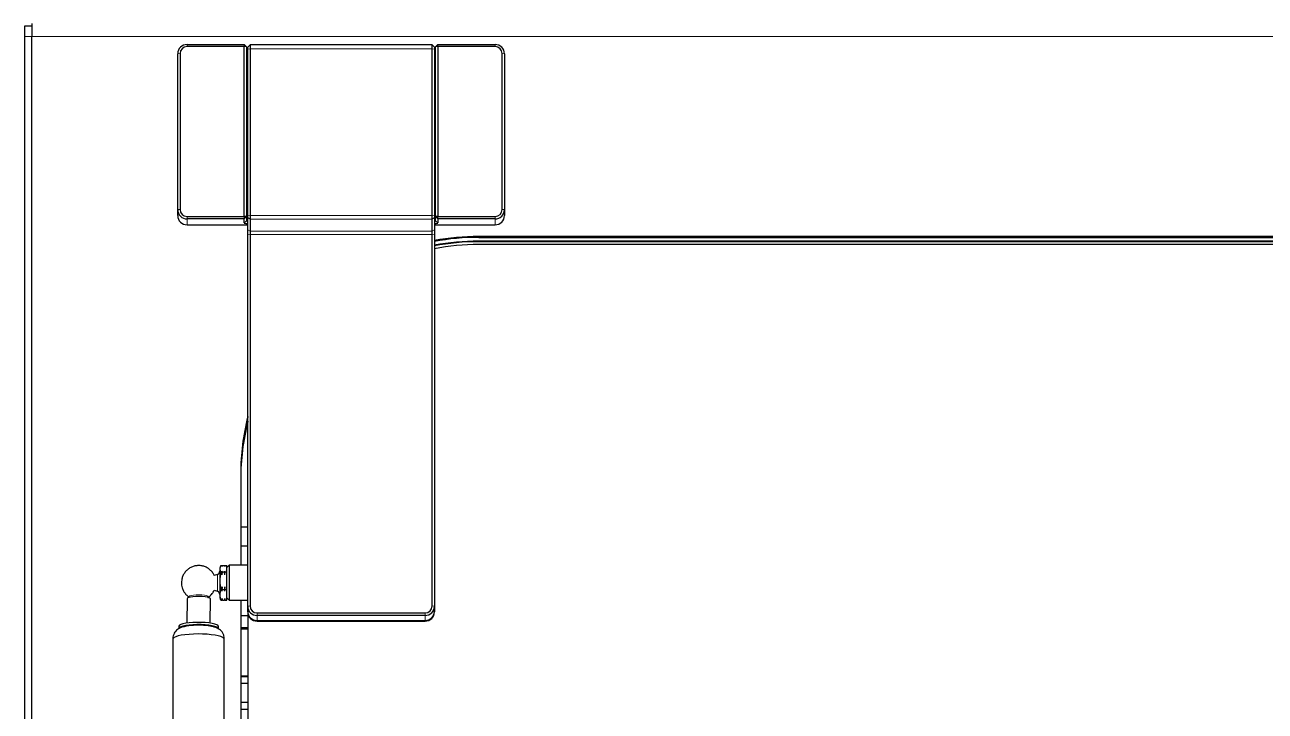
# Model space of a CAD drawing. Header units: millimetres. Extents: x -218071 to -203542, y 15363 to 51382.
# Drawn here: x -217721.4 to -217668.2, y 50880.9 to 50910.3 of the extents above; entities that cross this region are included whole.
import ezdxf

# ---------------------------------------------------------------- set-up
doc = ezdxf.new("R2010")
doc.units = ezdxf.units.MM
doc.header["$LTSCALE"] = 4
doc.layers.add('TPF-EQUIPEMENT', color=7, linetype='Continuous')

msp = doc.modelspace()

# ---------------------------------------------------------------- linework, layer by layer
at = {"layer": 'TPF-EQUIPEMENT', "color": 7, "linetype": 'Continuous', "lineweight": 25, "transparency": 33554671}
for p, q in [((-217721.356, 50910.261), (-217721.056, 50910.261)), ((-217721.356, 50909.805), (-217721.356, 50910.261)), ((-217721.056, 50910.361), (-217721.056, 50909.813)), ((-217721.356, 50910.038), (-217721.36, 50910.042)), ((-217721.356, 50829.97), (-217721.356, 50909.805)), ((-217721.056, 50829.913), (-217721.056, 50909.813)), ((-217714.406, 50909.466), (-217711.956, 50909.466)), ((-217711.956, 50909.375), (-217714.406, 50909.375)), ((-217711.956, 50909.466), (-217711.956, 50909.375)), ((-217711.856, 50909.367), (-217711.956, 50909.466)), ((-217711.956, 50902.103), (-217711.956, 50909.375)), ((-217711.856, 50909.367), (-217711.956, 50909.375)), ((-217711.856, 50909.367), (-217711.856, 50902.094)), ((-217711.706, 50909.458), (-217711.806, 50909.358)), ((-217711.806, 50909.267), (-217711.806, 50909.358)), ((-217711.806, 50902.127), (-217711.806, 50909.267)), ((-217703.906, 50909.458), (-217711.706, 50909.458)), ((-217711.706, 50909.458), (-217711.706, 50909.276)), ((-217711.706, 50909.276), (-217711.706, 50902.136)), ((-217703.806, 50909.358), (-217703.906, 50909.458)), ((-217703.906, 50909.276), (-217703.906, 50909.458)), ((-217703.906, 50902.136), (-217703.906, 50909.276)), ((-217703.806, 50909.358), (-217703.806, 50909.267)), ((-217703.806, 50909.267), (-217703.806, 50902.127)), ((-217703.656, 50909.466), (-217703.756, 50909.367)), ((-217703.656, 50909.375), (-217703.756, 50909.367)), ((-217703.756, 50902.094), (-217703.756, 50909.367)), ((-217703.656, 50909.375), (-217703.656, 50909.466)), ((-217703.656, 50909.466), (-217701.206, 50909.466)), ((-217701.206, 50909.375), (-217703.656, 50909.375)), ((-217703.656, 50909.375), (-217703.656, 50902.103)), ((-217714.806, 50902.393), (-217714.806, 50909.068)), ((-217714.706, 50909.077), (-217714.706, 50902.402)), ((-217711.806, 50908.946), (-217711.856, 50908.946)), ((-217703.756, 50908.946), (-217703.806, 50908.946)), ((-217700.906, 50902.402), (-217700.906, 50909.077)), ((-217700.806, 50909.068), (-217700.806, 50902.393)), ((-217711.856, 50907.946), (-217711.806, 50907.946)), ((-217703.806, 50907.946), (-217703.756, 50907.946)), ((-217714.806, 50902.141), (-217714.806, 50902.393)), ((-217700.806, 50902.393), (-217700.806, 50902.141)), ((-217714.406, 50902.103), (-217711.956, 50902.103)), ((-217711.956, 50901.995), (-217714.406, 50901.995)), ((-217714.406, 50901.742), (-217711.806, 50901.742)), ((-217711.956, 50902.103), (-217711.956, 50901.995)), ((-217711.856, 50902.094), (-217711.956, 50902.103)), ((-217711.856, 50902.094), (-217711.956, 50901.995)), ((-217711.956, 50901.821), (-217711.956, 50901.995)), ((-217711.856, 50902.094), (-217711.856, 50901.92)), ((-217711.806, 50902.054), (-217711.806, 50902.127)), ((-217711.806, 50901.531), (-217711.806, 50902.054)), ((-217711.706, 50902.136), (-217711.706, 50901.99)), ((-217711.706, 50901.99), (-217711.706, 50901.467)), ((-217703.906, 50901.99), (-217703.906, 50902.136)), ((-217703.906, 50901.467), (-217703.906, 50901.99)), ((-217703.806, 50902.127), (-217703.806, 50902.054)), ((-217703.806, 50902.054), (-217703.806, 50901.531)), ((-217703.806, 50901.742), (-217701.206, 50901.742)), ((-217703.656, 50902.103), (-217703.756, 50902.094)), ((-217703.656, 50901.995), (-217703.756, 50902.094)), ((-217703.756, 50901.92), (-217703.756, 50902.094)), ((-217703.656, 50901.995), (-217703.656, 50902.103)), ((-217703.656, 50902.103), (-217701.206, 50902.103)), ((-217701.206, 50901.995), (-217703.656, 50901.995)), ((-217703.656, 50901.995), (-217703.656, 50901.821)), ((-217711.806, 50901.312), (-217711.806, 50901.531)), ((-217711.806, 50885.406), (-217711.806, 50901.312)), ((-217711.706, 50901.467), (-217711.706, 50901.321)), ((-217711.706, 50901.321), (-217711.706, 50885.414)), ((-217703.906, 50901.321), (-217703.906, 50901.467)), ((-217703.906, 50885.414), (-217703.906, 50901.321)), ((-217703.806, 50901.531), (-217703.806, 50901.312)), ((-217703.806, 50901.312), (-217703.806, 50885.406)), ((-217628.106, 50901.244), (-217701.906, 50901.244)), ((-217701.906, 50901.218), (-217628.11, 50901.218)), ((-217701.906, 50901.204), (-217628.115, 50901.204)), ((-217701.906, 50901.204), (-217701.906, 50901.204)), ((-217630.973, 50901.043), (-217701.906, 50901.043)), ((-217631, 50901.017), (-217701.906, 50901.017)), ((-217631.075, 50900.902), (-217701.906, 50900.902)), ((-217712.106, 50891.083), (-217712.106, 50887.156)), ((-217711.806, 50888.792), (-217712.106, 50888.792)), ((-217712.106, 50887.992), (-217711.806, 50887.992)), ((-217712.978, 50887.114), (-217713.006, 50887.036)), ((-217713.006, 50887.036), (-217713.006, 50885.776)), ((-217712.962, 50887.15), (-217712.915, 50887.15)), ((-217712.915, 50886.858), (-217712.962, 50886.858)), ((-217712.901, 50887.106), (-217712.915, 50887.15)), ((-217712.905, 50887.103), (-217712.915, 50887.15)), ((-217712.915, 50886.858), (-217712.901, 50886.903)), ((-217712.901, 50886.744), (-217712.915, 50886.858)), ((-217712.901, 50887.106), (-217712.903, 50887.111)), ((-217712.901, 50887.106), (-217712.887, 50887.15)), ((-217712.901, 50886.744), (-217712.901, 50886.903)), ((-217712.887, 50886.858), (-217712.901, 50886.903)), ((-217712.901, 50886.744), (-217712.887, 50886.858)), ((-217712.887, 50887.15), (-217712.795, 50887.15)), ((-217712.795, 50886.858), (-217712.887, 50886.858)), ((-217712.781, 50887.106), (-217712.795, 50887.15)), ((-217712.785, 50887.103), (-217712.795, 50887.15)), ((-217712.795, 50886.858), (-217712.781, 50886.903)), ((-217712.781, 50886.744), (-217712.795, 50886.858)), ((-217712.781, 50887.106), (-217712.783, 50887.111)), ((-217712.781, 50887.106), (-217712.767, 50887.15)), ((-217712.781, 50886.744), (-217712.781, 50886.903)), ((-217712.767, 50886.858), (-217712.781, 50886.903)), ((-217712.781, 50886.744), (-217712.767, 50886.858)), ((-217712.767, 50887.15), (-217712.706, 50887.15)), ((-217712.706, 50886.858), (-217712.767, 50886.858)), ((-217712.606, 50887.156), (-217712.706, 50887.056)), ((-217712.706, 50886.858), (-217712.706, 50887.15)), ((-217712.706, 50886.113), (-217712.706, 50886.858)), ((-217711.806, 50887.156), (-217712.606, 50887.156)), ((-217712.606, 50887.156), (-217712.606, 50886.725)), ((-217713.103, 50886.769), (-217713.238, 50886.717)), ((-217712.606, 50886.725), (-217712.606, 50885.656)), ((-217713.239, 50886.094), (-217713.103, 50886.042)), ((-217713.006, 50885.776), (-217712.978, 50885.698)), ((-217712.962, 50886.113), (-217712.915, 50886.113)), ((-217712.901, 50886.228), (-217712.915, 50886.113)), ((-217712.901, 50886.044), (-217712.915, 50886.113)), ((-217712.901, 50886.044), (-217712.901, 50886.228)), ((-217712.887, 50886.113), (-217712.901, 50886.228)), ((-217712.901, 50886.044), (-217712.887, 50886.113)), ((-217712.887, 50886.113), (-217712.795, 50886.113)), ((-217712.781, 50886.228), (-217712.795, 50886.113)), ((-217712.781, 50886.044), (-217712.795, 50886.113)), ((-217712.781, 50886.044), (-217712.781, 50886.228)), ((-217712.767, 50886.113), (-217712.781, 50886.228)), ((-217712.781, 50886.044), (-217712.767, 50886.113)), ((-217712.767, 50886.113), (-217712.706, 50886.113)), ((-217712.706, 50885.661), (-217712.706, 50886.113)), ((-217712.706, 50885.756), (-217712.606, 50885.656)), ((-217714.407, 50885.722), (-217714.409, 50884.682)), ((-217713.409, 50884.68), (-217713.407, 50885.72)), ((-217712.962, 50885.661), (-217712.972, 50885.7)), ((-217712.962, 50885.661), (-217712.915, 50885.661)), ((-217712.901, 50885.73), (-217712.915, 50885.661)), ((-217712.901, 50885.706), (-217712.915, 50885.661)), ((-217712.887, 50885.661), (-217712.901, 50885.73)), ((-217712.901, 50885.73), (-217712.901, 50885.706)), ((-217712.901, 50885.706), (-217712.899, 50885.7)), ((-217712.901, 50885.706), (-217712.887, 50885.661)), ((-217712.887, 50885.661), (-217712.795, 50885.661)), ((-217712.781, 50885.73), (-217712.795, 50885.661)), ((-217712.781, 50885.706), (-217712.795, 50885.661)), ((-217712.767, 50885.661), (-217712.781, 50885.73)), ((-217712.781, 50885.73), (-217712.781, 50885.706)), ((-217712.781, 50885.706), (-217712.779, 50885.7)), ((-217712.781, 50885.706), (-217712.767, 50885.661)), ((-217712.767, 50885.661), (-217712.706, 50885.661)), ((-217712.606, 50885.656), (-217711.806, 50885.656)), ((-217712.106, 50885.656), (-217712.106, 50848.645)), ((-217711.806, 50885.19), (-217711.806, 50885.406)), ((-217703.806, 50885.406), (-217703.806, 50885.19)), ((-217711.806, 50884.992), (-217712.106, 50884.992)), ((-217711.806, 50885.19), (-217711.806, 50885.188)), ((-217711.806, 50885.162), (-217711.806, 50885.188)), ((-217711.806, 50885.162), (-217711.806, 50848.601)), ((-217711.406, 50885.116), (-217704.206, 50885.116)), ((-217704.206, 50885.007), (-217711.406, 50885.007)), ((-217711.406, 50884.791), (-217704.206, 50884.791)), ((-217711.406, 50884.791), (-217711.406, 50884.791)), ((-217711.406, 50884.789), (-217704.206, 50884.789)), ((-217711.406, 50884.763), (-217704.206, 50884.763)), ((-217704.206, 50884.791), (-217704.206, 50884.791)), ((-217703.806, 50885.188), (-217703.806, 50885.19)), ((-217703.806, 50885.188), (-217703.806, 50885.162)), ((-217714.755, 50884.546), (-217714.755, 50884.448)), ((-217713.065, 50884.445), (-217713.065, 50884.543)), ((-217712.106, 50884.492), (-217711.806, 50884.492)), ((-217711.806, 50884.42), (-217712.106, 50884.42)), ((-217715.011, 50883.995), (-217715.096, 50841.719)), ((-217712.896, 50841.714), (-217712.811, 50883.991)), ((-217712.106, 50882.42), (-217711.806, 50882.42)), ((-217712.106, 50882.392), (-217711.806, 50882.392)), ((-217711.806, 50882.092), (-217712.106, 50882.092)), ((-217712.106, 50881.292), (-217711.806, 50881.292)), ((-217712.106, 50880.992), (-217711.806, 50880.992))]:
    msp.add_line(p, q, dxfattribs=at)
at = {"layer": 'TPF-EQUIPEMENT', "color": 8, "linetype": 'Continuous', "lineweight": 18, "transparency": 33554671}
for p, q in [((-217721.056, 50909.805), (-217721.356, 50909.805)), ((-217527.156, 50909.813), (-217721.056, 50909.813)), ((-217714.406, 50909.466), (-217714.406, 50909.375)), ((-217711.806, 50909.267), (-217711.706, 50909.276)), ((-217703.906, 50909.276), (-217711.706, 50909.276)), ((-217703.806, 50909.267), (-217703.906, 50909.276)), ((-217701.206, 50909.375), (-217701.206, 50909.466)), ((-217714.706, 50909.077), (-217714.806, 50909.068)), ((-217700.806, 50909.068), (-217700.906, 50909.077)), ((-217714.706, 50902.402), (-217714.806, 50902.393)), ((-217700.806, 50902.393), (-217700.906, 50902.402)), ((-217714.406, 50902.103), (-217714.406, 50901.995)), ((-217714.406, 50901.995), (-217714.406, 50901.742)), ((-217711.956, 50901.821), (-217711.856, 50901.92)), ((-217711.806, 50902.127), (-217711.706, 50902.136)), ((-217711.806, 50902.054), (-217711.706, 50901.99)), ((-217711.706, 50902.136), (-217703.906, 50902.136)), ((-217703.906, 50901.99), (-217711.706, 50901.99)), ((-217703.806, 50902.127), (-217703.906, 50902.136)), ((-217703.806, 50902.054), (-217703.906, 50901.99)), ((-217703.656, 50901.821), (-217703.756, 50901.92)), ((-217701.206, 50901.995), (-217701.206, 50902.103)), ((-217701.206, 50901.742), (-217701.206, 50901.995)), ((-217711.806, 50901.531), (-217711.706, 50901.467)), ((-217711.806, 50901.312), (-217711.706, 50901.321)), ((-217711.706, 50901.467), (-217703.906, 50901.467)), ((-217703.906, 50901.321), (-217711.706, 50901.321)), ((-217703.806, 50901.531), (-217703.906, 50901.467)), ((-217703.806, 50901.312), (-217703.906, 50901.321)), ((-217701.906, 50901.244), (-217701.906, 50901.218)), ((-217701.906, 50901.204), (-217701.906, 50901.218)), ((-217628.115, 50901.204), (-217701.906, 50901.204)), ((-217701.906, 50901.017), (-217701.906, 50901.043)), ((-217713.103, 50886.042), (-217713.103, 50886.769)), ((-217711.806, 50885.406), (-217711.706, 50885.414)), ((-217703.806, 50885.406), (-217703.906, 50885.414)), ((-217711.406, 50885.007), (-217711.406, 50885.116)), ((-217711.406, 50885.007), (-217711.406, 50884.791)), ((-217711.406, 50884.791), (-217704.206, 50884.791)), ((-217711.406, 50884.789), (-217711.406, 50884.763)), ((-217704.206, 50885.007), (-217704.206, 50885.116)), ((-217704.206, 50884.791), (-217704.206, 50885.007)), ((-217704.206, 50884.763), (-217704.206, 50884.789))]:
    msp.add_line(p, q, dxfattribs=at)
at = {"layer": 'TPF-EQUIPEMENT', "color": 7, "linetype": 'Continuous', "lineweight": 25, "transparency": 33554671, "flags": 128}
for points in [[(-217711.856, 50909.277), (-217711.833, 50909.276), (-217711.806, 50909.275)], [(-217703.806, 50909.275), (-217703.779, 50909.276), (-217703.756, 50909.277)], [(-217713.889, 50885.821), (-217714.025, 50885.818), (-217714.152, 50885.808), (-217714.26, 50885.792), (-217714.343, 50885.771), (-217714.393, 50885.745), (-217714.407, 50885.722)], [(-217713.407, 50885.72), (-217713.414, 50885.736), (-217713.455, 50885.763), (-217713.53, 50885.786), (-217713.632, 50885.804), (-217713.755, 50885.816), (-217713.889, 50885.821)], [(-217713.065, 50884.543), (-217713.08, 50884.574), (-217713.131, 50884.608), (-217713.216, 50884.639), (-217713.331, 50884.667), (-217713.471, 50884.688), (-217713.631, 50884.704), (-217713.803, 50884.712), (-217713.98, 50884.713), (-217714.153, 50884.707), (-217714.316, 50884.694), (-217714.461, 50884.674), (-217714.582, 50884.648), (-217714.674, 50884.618), (-217714.732, 50884.585), (-217714.755, 50884.55), (-217714.755, 50884.546)], [(-217712.811, 50883.986), (-217712.825, 50884.026), (-217712.873, 50884.064), (-217712.955, 50884.1), (-217713.067, 50884.133), (-217713.207, 50884.161), (-217713.369, 50884.184), (-217713.548, 50884.201), (-217713.74, 50884.211), (-217713.936, 50884.214), (-217714.132, 50884.21), (-217714.321, 50884.199), (-217714.497, 50884.181), (-217714.654, 50884.157), (-217714.787, 50884.128), (-217714.891, 50884.095), (-217714.965, 50884.059), (-217715.004, 50884.02), (-217715.011, 50883.995)], [(-217713.065, 50884.441), (-217713.08, 50884.476), (-217713.131, 50884.51), (-217713.216, 50884.541), (-217713.331, 50884.569), (-217713.472, 50884.59), (-217713.631, 50884.606), (-217713.803, 50884.614), (-217713.98, 50884.615), (-217714.154, 50884.609), (-217714.316, 50884.596), (-217714.462, 50884.576), (-217714.583, 50884.55), (-217714.674, 50884.52), (-217714.732, 50884.487), (-217714.755, 50884.452), (-217714.755, 50884.448)]]:
    msp.add_lwpolyline(points, dxfattribs=at)
at = {"layer": 'TPF-EQUIPEMENT', "color": 8, "linetype": 'Continuous', "lineweight": 18, "transparency": 33554671, "flags": 128}
for points in [[(-217714.309, 50885.785), (-217714.321, 50885.794), (-217714.326, 50885.82), (-217714.293, 50885.844), (-217714.227, 50885.865), (-217714.132, 50885.881), (-217714.017, 50885.891), (-217713.892, 50885.894)], [(-217713.892, 50885.894), (-217713.769, 50885.889), (-217713.658, 50885.877), (-217713.569, 50885.859), (-217713.51, 50885.837), (-217713.487, 50885.812), (-217713.499, 50885.788)]]:
    msp.add_lwpolyline(points, dxfattribs=at)
at = {"layer": 'TPF-EQUIPEMENT', "color": 7, "linetype": 'Continuous', "lineweight": 25, "transparency": 33554671}
for centre, radius, start, end in [((-217714.407, 50909.067), 0.399, 89.891, 179.8906), ((-217714.407, 50909.076), 0.299, 89.891, 179.8906), ((-217711.811, 50909.319), 0.135, 250.5939, 272.2372), ((-217703.801, 50909.319), 0.135, 267.7628, 289.4061), ((-217701.205, 50909.067), 0.399, 0.1094, 90.109), ((-217701.205, 50909.076), 0.299, 0.1094, 90.109), ((-217714.407, 50902.394), 0.399, 180.1094, 270.109), ((-217714.407, 50902.403), 0.299, 180.1094, 270.109), ((-217701.205, 50902.403), 0.299, 269.891, 359.8906), ((-217701.205, 50902.394), 0.399, 269.891, 359.8906), ((-217714.407, 50902.141), 0.399, 180.1094, 270.109), ((-217711.842, 50902.162), 0.36, 251.4784, 275.6821), ((-217711.811, 50902.047), 0.135, 250.5939, 272.2372), ((-217703.801, 50902.047), 0.135, 267.7628, 289.4061), ((-217703.785, 50902.288), 0.485, 267.471, 285.3686), ((-217701.205, 50902.141), 0.399, 269.891, 359.8906), ((-217701.906, 50891.006), 10.238, 89.9996, 100.6952), ((-217701.906, 50890.98), 10.238, 89.9996, 100.6952), ((-217701.906, 50890.816), 10.388, 89.9996, 100.5384), ((-217701.906, 50890.806), 10.238, 89.9996, 100.6952), ((-217701.906, 50890.78), 10.238, 89.9996, 100.6952), ((-217701.906, 50890.965), 9.936, 89.9996, 101.0234), ((-217701.981, 50891.083), 10.125, 166.0177, 179.9991), ((-217701.981, 50891.056), 10.125, 166.0175, 179.9992), ((-217701.981, 50890.882), 10.125, 166.0177, 179.9991), ((-217701.981, 50890.856), 10.125, 166.0177, 179.9991), ((-217713.156, 50886.909), 0.15, 290.83, 0), ((-217713.156, 50885.902), 0.15, 0, 69.17), ((-217711.407, 50885.406), 0.399, 180.1094, 270.109), ((-217711.407, 50885.415), 0.299, 180.1094, 270.109), ((-217704.205, 50885.415), 0.299, 269.891, 359.8906), ((-217704.205, 50885.406), 0.399, 269.891, 359.8906), ((-217711.407, 50885.19), 0.399, 180.1094, 270.109), ((-217711.407, 50885.189), 0.399, 180.1094, 270.109), ((-217711.407, 50885.162), 0.399, 180.1094, 270.109), ((-217704.205, 50885.19), 0.399, 269.891, 359.8906), ((-217704.205, 50885.189), 0.399, 269.891, 359.8906), ((-217704.205, 50885.162), 0.399, 269.891, 359.8906), ((-217713.916, 50881.106), 3.483, 82.9616, 96.9598)]:
    msp.add_arc(centre, radius, start, end, dxfattribs=at)
for points, knots in [([(-217713.238, 50886.717), (-217713.244, 50886.731), (-217713.268, 50886.793), (-217713.339, 50886.888), (-217713.449, 50886.995), (-217713.58, 50887.076), (-217713.725, 50887.129), (-217713.877, 50887.15), (-217714.031, 50887.14), (-217714.179, 50887.099), (-217714.316, 50887.028), (-217714.435, 50886.931), (-217714.532, 50886.811), (-217714.601, 50886.673), (-217714.639, 50886.538), (-217714.644, 50886.449), (-217714.646, 50886.412)], [0, 0, 0, 0, 0.022651, 0.099247, 0.175964, 0.252713, 0.329476, 0.406245, 0.483019, 0.559797, 0.63658, 0.713375, 0.790193, 0.867091, 0.9445, 1, 1, 1, 1]), ([(-217712.962, 50887.15), (-217712.98, 50887.103), (-217713.017, 50887.005), (-217712.981, 50886.908), (-217712.962, 50886.858)], [0, 0, 0, 0, 0.491212, 1, 1, 1, 1]), ([(-217712.962, 50886.858), (-217712.98, 50886.736), (-217713.017, 50886.488), (-217712.981, 50886.24), (-217712.962, 50886.113)], [0, 0, 0, 0, 0.4912125, 1, 1, 1, 1]), ([(-217714.646, 50886.412), (-217714.645, 50886.378), (-217714.643, 50886.304), (-217714.615, 50886.181), (-217714.561, 50886.049), (-217714.473, 50885.924), (-217714.386, 50885.835), (-217714.324, 50885.798), (-217714.305, 50885.787)], [0, 0, 0, 0, 0.1379691, 0.3003106, 0.5035793, 0.7086218, 0.9139855, 1, 1, 1, 1]), ([(-217713.519, 50885.786), (-217713.514, 50885.786), (-217713.502, 50885.787), (-217713.504, 50885.786), (-217713.505, 50885.785)], [0, 0, 0, 0, 0.430829, 1, 1, 1, 1]), ([(-217713.512, 50885.781), (-217713.508, 50885.783), (-217713.458, 50885.808), (-217713.379, 50885.883), (-217713.289, 50885.986), (-217713.253, 50886.063), (-217713.239, 50886.094)], [0, 0, 0, 0, 0.034753, 0.396838, 0.759039, 1, 1, 1, 1]), ([(-217712.962, 50886.113), (-217712.98, 50886.039), (-217713.017, 50885.888), (-217712.981, 50885.738), (-217712.962, 50885.661)], [0, 0, 0, 0, 0.491212, 1, 1, 1, 1]), ([(-217714.33, 50884.564), (-217714.334, 50884.564), (-217714.373, 50884.56), (-217714.442, 50884.548), (-217714.539, 50884.528), (-217714.635, 50884.5), (-217714.728, 50884.462), (-217714.817, 50884.407), (-217714.895, 50884.337), (-217714.959, 50884.249), (-217715, 50884.142), (-217715.017, 50884.052), (-217715.009, 50884.003), (-217715.008, 50883.992)], [0, 0, 0, 0, 0.0111, 0.112401, 0.218006, 0.330512, 0.455176, 0.561581, 0.65896, 0.758988, 0.863085, 0.969903, 1, 1, 1, 1]), ([(-217712.814, 50883.988), (-217712.812, 50883.999), (-217712.804, 50884.049), (-217712.822, 50884.142), (-217712.866, 50884.253), (-217712.937, 50884.346), (-217713.021, 50884.417), (-217713.123, 50884.474), (-217713.237, 50884.515), (-217713.364, 50884.544), (-217713.453, 50884.559), (-217713.498, 50884.564), (-217713.498, 50884.564)], [0, 0, 0, 0, 0.02834, 0.136492, 0.247673, 0.351438, 0.456694, 0.57204, 0.724007, 0.872377, 0.999303, 1, 1, 1, 1])]:
    msp.add_open_spline(points, degree=3, knots=knots, dxfattribs=at)

doc.saveas('drawing.dxf')
